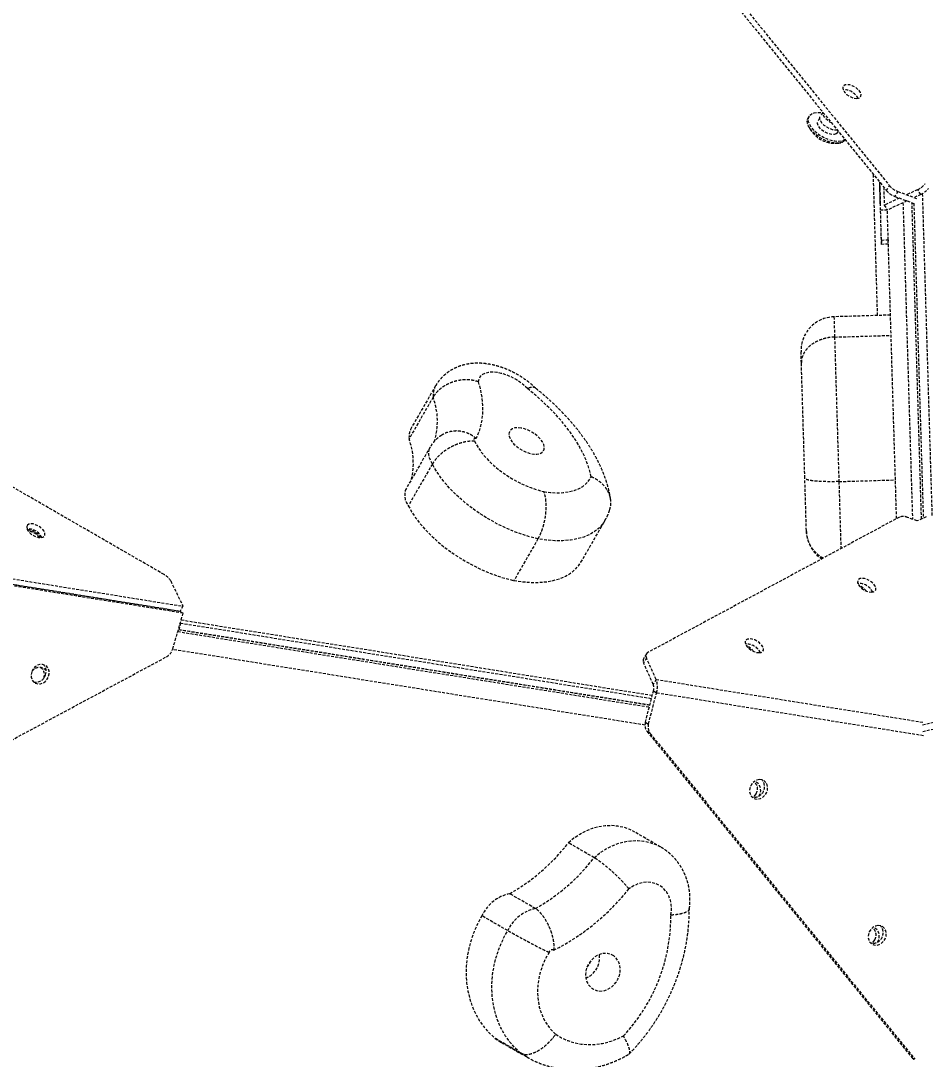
# Model space of a CAD drawing. Header units: millimetres. Extents: x -5934 to 4978, y -3536 to 3518.
# Drawn here: x -826.7 to -427, y 422.2 to 881.1 of the extents above; entities that cross this region are included whole.
import ezdxf

# ---------------------------------------------------------------- set-up
doc = ezdxf.new("R2010")
doc.units = ezdxf.units.MM
doc.linetypes.add('HIDDEN', pattern=[1.905, 1.27, -0.635])
for name, color, linetype in [('DIKOM_ОБЪЕКТ', 7, 'Continuous'), ('DIKOM_РАЗМЕР_ЗОНА', 7, 'Continuous'), ('DIKOM_РАЗМЕР_ОБЪЕКТА', 7, 'Continuous')]:
    doc.layers.add(name, color=color, linetype=linetype)
doc.styles.add('style1', font='arialbd.ttf', dxfattribs={"width": 0.8})
doc.dimstyles.new('1-50', dxfattribs={"dimtxt": 300, "dimasz": 200, "dimexe": 100, "dimexo": 0, "dimgap": 100, "dimtad": 1, "dimtxsty": 'style1', "dimcen": 200, "dimclrd": 7, "dimclre": 7, "dimclrt": 7, "dimadec": 1, "dimazin": 2, "dimtfac": 1, "dimtmove": 0, "dimatfit": 2, "dimfxl": 0, "dimlwd": 25, "dimlwe": 18, "dimarcsym": 0})

# ---------------------------------------------------------------- blocks, each defined once
blk = doc.blocks.new('*D0')
at = {"layer": 'Defpoints', "color": 0, "transparency": 16777216}
for p in [(-2296.89, 639), (2643.2, 244.5), (2643.2, -1241.2)]:
    blk.add_point(p, dxfattribs=at)
at = {"layer": 'DIKOM_РАЗМЕР_ОБЪЕКТА', "color": 7, "lineweight": 18, "transparency": 16777216}
for p, q in [((-2296.89, 639), (-2296.89, -1341.2)), ((2643.2, 244.5), (2643.2, -1341.2))]:
    blk.add_line(p, q, dxfattribs=at)
at = {"layer": 'DIKOM_РАЗМЕР_ОБЪЕКТА', "color": 7, "lineweight": 25, "transparency": 16777216}
blk.add_line((-2096.89, -1241.2), (2443.2, -1241.2), dxfattribs=at)
at = {"layer": 'DIKOM_РАЗМЕР_ОБЪЕКТА', "color": 7, "transparency": 16777216}
for points in [[(-2096.89, -1207.86), (-2096.89, -1274.53), (-2296.89, -1241.2)], [(2443.2, -1207.86), (2443.2, -1274.53), (2643.2, -1241.2)]]:
    blk.add_solid(points, dxfattribs=at)
at = {"layer": 'DIKOM_РАЗМЕР_ОБЪЕКТА', "color": 7, "transparency": 16777216, "insert": (101.53, -873.15), "char_height": 300, "attachment_point": 5, "style": 'style1'}
blk.add_mtext('{\\fArial|b0|i0|c204|p34;\\H1.75x;4950}', dxfattribs=at)
blk = doc.blocks.new('*D1')
at = {"layer": 'Defpoints', "color": 0, "transparency": 16777216}
for p in [(-1315.67, 1399.62), (-2761.53, -516.72), (2199.14, -516.72)]:
    blk.add_point(p, dxfattribs=at)
at = {"layer": 'DIKOM_РАЗМЕР_ОБЪЕКТА', "color": 7, "lineweight": 18, "transparency": 16777216}
for p, q in [((-1315.67, 1399.62), (-2861.53, 1399.62)), ((2199.14, -516.72), (-2861.53, -516.72))]:
    blk.add_line(p, q, dxfattribs=at)
at = {"layer": 'DIKOM_РАЗМЕР_ОБЪЕКТА', "color": 7, "lineweight": 25, "transparency": 16777216}
blk.add_line((-2761.53, 1199.62), (-2761.53, -316.72), dxfattribs=at)
at = {"layer": 'DIKOM_РАЗМЕР_ОБЪЕКТА', "color": 7, "transparency": 16777216}
for points in [[(-2794.86, 1199.62), (-2728.19, 1199.62), (-2761.53, 1399.62)], [(-2794.86, -316.72), (-2728.19, -316.72), (-2761.53, -516.72)]]:
    blk.add_solid(points, dxfattribs=at)
at = {"layer": 'DIKOM_РАЗМЕР_ОБЪЕКТА', "color": 7, "transparency": 16777216, "insert": (-3129.58, 684.6), "char_height": 300, "attachment_point": 5, "rotation": 90, "style": 'style1'}
blk.add_mtext('{\\fArial|b0|i0|c204|p34;\\H1.75x;1950}', dxfattribs=at)
blk = doc.blocks.new('*D2')
at = {"layer": 'Defpoints', "color": 0, "transparency": 16777216}
for p in [(-2311.07, 3518.49), (-5291.95, -2644.37), (2643.33, -2644.37)]:
    blk.add_point(p, dxfattribs=at)
at = {"layer": 'DIKOM_РАЗМЕР_ЗОНА', "color": 7, "lineweight": 18, "transparency": 16777216}
for p, q in [((-2311.07, 3518.49), (-5391.95, 3518.49)), ((2643.33, -2644.37), (-5391.95, -2644.37))]:
    blk.add_line(p, q, dxfattribs=at)
at = {"layer": 'DIKOM_РАЗМЕР_ЗОНА', "color": 7, "lineweight": 25, "transparency": 16777216}
blk.add_line((-5291.95, 3318.49), (-5291.95, -2444.37), dxfattribs=at)
at = {"layer": 'DIKOM_РАЗМЕР_ЗОНА', "color": 7, "transparency": 16777216}
for points in [[(-5325.28, 3318.49), (-5258.61, 3318.49), (-5291.95, 3518.49)], [(-5325.28, -2444.37), (-5258.61, -2444.37), (-5291.95, -2644.37)]]:
    blk.add_solid(points, dxfattribs=at)
at = {"layer": 'DIKOM_РАЗМЕР_ЗОНА', "color": 7, "transparency": 16777216, "insert": (-5660, 631.36), "char_height": 300, "attachment_point": 5, "rotation": 90, "style": 'style1'}
blk.add_mtext('{\\fArial|b0|i0|c204|p34;\\H1.75x;6150}', dxfattribs=at)
blk = doc.blocks.new('*D3')
at = {"layer": 'Defpoints', "color": 0, "transparency": 16777216}
for p in [(-4645.22, 715.38), (4976.69, 143.64), (4976.69, -3436.45)]:
    blk.add_point(p, dxfattribs=at)
at = {"layer": 'DIKOM_РАЗМЕР_ЗОНА', "color": 7, "lineweight": 18, "transparency": 16777216}
for p, q in [((-4645.22, 715.38), (-4645.22, -3536.45)), ((4976.69, 143.64), (4976.69, -3536.45))]:
    blk.add_line(p, q, dxfattribs=at)
at = {"layer": 'DIKOM_РАЗМЕР_ЗОНА', "color": 7, "lineweight": 25, "transparency": 16777216}
blk.add_line((-4445.22, -3436.45), (4776.69, -3436.45), dxfattribs=at)
at = {"layer": 'DIKOM_РАЗМЕР_ЗОНА', "color": 7, "transparency": 16777216}
for points in [[(-4445.22, -3403.11), (-4445.22, -3469.78), (-4645.22, -3436.45)], [(4776.69, -3403.11), (4776.69, -3469.78), (4976.69, -3436.45)]]:
    blk.add_solid(points, dxfattribs=at)
at = {"layer": 'DIKOM_РАЗМЕР_ЗОНА', "color": 7, "transparency": 16777216, "insert": (87.74, -3068.4), "char_height": 300, "attachment_point": 5, "style": 'style1'}
blk.add_mtext('{\\fArial|b0|i0|c204|p34;\\H1.75x;9600}', dxfattribs=at)

msp = doc.modelspace()

# ---------------------------------------------------------------- linework, layer by layer
at = {"layer": 'DIKOM_ОБЪЕКТ', "color": 7, "linetype": 'HIDDEN', "lineweight": 15}
for p, q in [((-561.062, 950.007), (-444.089, 806.037)), ((-559.786, 952.217), (-442.813, 808.247)), ((-472.263, 840.549), (-473.344, 839.1)), ((-478.296, 838.921), (-478.722, 838.184)), ((-473.64, 837.985), (-474.399, 836.671)), ((-478.506, 834.495), (-477.879, 833.223)), ((-465.739, 831.671), (-465.397, 832.263)), ((-466.985, 826.933), (-465.57, 827.027)), ((-448.044, 750.857), (-449.913, 813.205)), ((-446.728, 797.334), (-447.102, 809.744)), ((-444.089, 806.037), (-442.813, 808.247)), ((-445.324, 807.556), (-445.085, 799.624)), ((-439.117, 805.681), (-440.393, 803.471)), ((-440.393, 803.471), (-431.868, 800.317)), ((-439.117, 805.681), (-430.693, 802.564)), ((-430.368, 806.438), (-434.933, 804.324)), ((-428.962, 804.308), (-431.541, 803.114)), ((-428.962, 804.308), (-430.368, 806.438)), ((-428.281, 804.659), (-424.017, 662.452)), ((-438.382, 802.727), (-445.085, 799.624)), ((-445.085, 799.624), (-443.679, 797.495)), ((-435.044, 801.492), (-443.679, 797.495)), ((-436.824, 800.668), (-432.63, 660.816)), ((-428.632, 660.937), (-432.822, 800.67)), ((-432.024, 800.374), (-427.853, 661.28)), ((-443.729, 797.424), (-446.728, 797.334)), ((-446.334, 784.187), (-446.728, 797.334)), ((-443.729, 797.424), (-443.734, 797.578)), ((-443.335, 784.277), (-443.729, 797.424)), ((-446.352, 784.325), (-446.527, 790.152)), ((-446.334, 784.187), (-443.335, 784.277)), ((-446.29, 782.265), (-446.276, 782.264)), ((-443.278, 782.354), (-446.276, 782.264)), ((-439.642, 661.104), (-443.318, 783.702)), ((-442.338, 751.028), (-467.327, 750.279)), ((-467.058, 741.315), (-442.07, 742.065)), ((-643.363, 719.802), (-653.996, 701.385)), ((-644.479, 714.759), (-655.113, 696.342)), ((-763.37, 636.391), (-865.386, 695.287)), ((-645.8, 692.691), (-656.434, 674.274)), ((-644.805, 685.203), (-655.439, 666.786)), ((-465.144, 677.468), (-440.155, 678.217)), ((-438.421, 661.762), (-549.611, 601.926)), ((-430.607, 660.068), (-434.797, 661.618)), ((-426.515, 661.868), (-430.608, 660.068)), ((-579.16, 641.794), (-568.527, 660.211)), ((-598.124, 652.145), (-608.757, 633.728)), ((-862.364, 639.607), (-755.028, 622.424)), ((-754.936, 619.33), (-863.988, 636.788)), ((-756.302, 620.119), (-863.687, 637.31)), ((-863.637, 637.397), (-756.305, 620.214)), ((-760.461, 633.544), (-755.028, 622.424)), ((-755.028, 622.424), (-756.305, 620.214)), ((-756.302, 620.119), (-754.936, 619.33)), ((-759.559, 603.483), (-754.936, 619.33)), ((-756.133, 614.961), (-756.895, 612.026)), ((-756.207, 614.972), (-547.938, 581.632)), ((-755.801, 616.363), (-547.576, 583.03)), ((-757.306, 611.206), (-548.921, 577.847)), ((-548.731, 578.577), (-757.094, 611.932)), ((-548.7, 578.697), (-757.059, 612.052)), ((-550.84, 569.861), (-759.621, 603.283)), ((-550.229, 601.345), (-551.505, 599.135)), ((-941.67, 503.538), (-762.279, 600.066)), ((-550.174, 599.529), (-551.45, 597.319)), ((-547.2, 587.823), (-551.45, 597.319)), ((-545.924, 590.033), (-550.174, 599.529)), ((-428.172, 569.991), (-311.69, 595.877)), ((-311.597, 592.783), (-428.074, 566.898)), ((-545.924, 590.033), (-547.2, 587.823)), ((-545.924, 590.033), (-427.95, 571.15)), ((-550.665, 571.128), (-547.11, 584.824)), ((-549.299, 570.339), (-545.744, 584.035)), ((-545.744, 584.035), (-547.11, 584.824)), ((-427.76, 565.15), (-545.744, 584.035)), ((-550.665, 571.128), (-549.299, 570.339)), ((-548.539, 566.194), (-549.905, 566.983)), ((-549.905, 566.983), (-432.933, 423.016)), ((-548.539, 566.194), (-431.567, 422.227)), ((-543.912, 516.011), (-555.295, 522.582)), ((-573.304, 511.287), (-584.687, 517.858)), ((-599.267, 488.806), (-610.649, 495.378)), ((-611.526, 479.041), (-622.908, 485.613)), ((-605.835, 424.979), (-617.218, 431.551)), ((-617.218, 431.551), (-614.352, 429.713)), ((-614.352, 429.713), (-602.969, 423.142)), ((-602.95, 423.13), (-605.835, 424.979)), ((-432.933, 423.016), (-431.567, 422.227))]:
    msp.add_line(p, q, dxfattribs=at)
at = {"layer": 'DIKOM_ОБЪЕКТ', "color": 7, "linetype": 'HIDDEN', "lineweight": 15, "flags": 128}
for points in [[(-457.315, 846.774), (-456.41, 846.892), (-455.745, 847.248), (-455.375, 847.811), (-455.329, 848.537), (-455.611, 849.367), (-456.199, 850.233), (-457.045, 851.065), (-458.079, 851.796), (-459.219, 852.367), (-460.372, 852.732), (-461.445, 852.86), (-462.35, 852.742), (-463.015, 852.386), (-463.385, 851.823), (-463.431, 851.097), (-463.148, 850.267), (-462.561, 849.401), (-461.715, 848.569), (-460.681, 847.837), (-459.541, 847.266), (-458.388, 846.902), (-457.315, 846.774)], [(-462.481, 828.673), (-463.016, 828.317), (-464.111, 827.913), (-465.435, 827.75), (-466.937, 827.833), (-468.559, 828.16), (-470.239, 828.718), (-471.913, 829.486), (-473.516, 830.434), (-474.986, 831.525), (-476.268, 832.718), (-477.311, 833.967), (-478.076, 835.223), (-478.533, 836.439), (-478.665, 837.568), (-478.467, 838.567), (-477.946, 839.396), (-477.122, 840.025), (-476.027, 840.429), (-474.703, 840.592), (-473.201, 840.508), (-472.268, 840.347)], [(-468.376, 835.92), (-469.133, 836.341), (-470.235, 837.129), (-471.151, 838.016), (-471.819, 838.942), (-472.195, 839.845), (-472.251, 840.662), (-472.248, 840.686)], [(-463.442, 827.58), (-464.536, 827.176), (-465.86, 827.013), (-467.362, 827.097), (-468.984, 827.424), (-470.665, 827.982), (-472.338, 828.749), (-473.941, 829.697), (-475.412, 830.788), (-476.693, 831.981), (-477.736, 833.23), (-478.501, 834.486), (-478.959, 835.703), (-479.091, 836.832), (-478.892, 837.83), (-478.722, 838.184)], [(-466.357, 831.09), (-467.193, 830.828), (-468.242, 830.815), (-469.427, 831.05), (-470.659, 831.517), (-471.848, 832.18), (-472.904, 832.992), (-473.751, 833.89), (-474.324, 834.81), (-474.582, 835.682), (-474.505, 836.442), (-474.399, 836.671)], [(-465.799, 832.748), (-466.799, 832.727), (-467.995, 832.941), (-469.249, 833.383), (-470.474, 834.025), (-471.588, 834.822), (-472.515, 835.719), (-473.192, 836.656), (-473.571, 837.569), (-473.628, 838.395), (-473.359, 839.079), (-473.344, 839.1)], [(-465.739, 831.671), (-465.796, 831.58), (-466.357, 831.09)], [(-462.364, 828.529), (-462.618, 828.209), (-463.442, 827.58)], [(-447.038, 807.302), (-447.007, 806.246), (-446.97, 805.029), (-446.932, 803.749), (-446.894, 802.511), (-446.861, 801.413), (-446.835, 800.546), (-446.818, 799.979), (-446.811, 799.759), (-446.816, 799.902), (-446.83, 800.399), (-446.855, 801.207), (-446.886, 802.263), (-446.923, 803.48), (-446.961, 804.76), (-446.998, 805.998), (-447.032, 807.096), (-447.058, 807.963), (-447.075, 808.53), (-447.081, 808.75), (-447.077, 808.607), (-447.062, 808.11), (-447.038, 807.302)], [(-447.032, 807.301), (-447, 806.246), (-446.964, 805.029), (-446.925, 803.749), (-446.888, 802.51), (-446.855, 801.413), (-446.829, 800.546), (-446.812, 799.979), (-446.805, 799.758), (-446.81, 799.902), (-446.824, 800.399), (-446.849, 801.207), (-446.88, 802.263), (-446.917, 803.48), (-446.955, 804.759), (-446.992, 805.998), (-447.025, 807.096), (-447.052, 807.963), (-447.069, 808.53), (-447.075, 808.75), (-447.071, 808.606), (-447.056, 808.11), (-447.032, 807.301)], [(-446.352, 784.325), (-446.338, 783.87), (-446.326, 783.462), (-446.315, 783.107), (-446.306, 782.809), (-446.299, 782.574), (-446.294, 782.403), (-446.291, 782.299), (-446.29, 782.265)], [(-446.276, 782.264), (-446.277, 782.296), (-446.28, 782.392), (-446.285, 782.551), (-446.291, 782.77), (-446.3, 783.048), (-446.31, 783.379), (-446.321, 783.761), (-446.334, 784.187)], [(-443.335, 784.277), (-443.322, 783.851), (-443.319, 783.734)], [(-467.327, 750.279), (-467.327, 750.265), (-467.318, 749.989), (-467.299, 749.358), (-467.27, 748.382), (-467.231, 747.071), (-467.182, 745.443), (-467.124, 743.516), (-467.058, 741.315)], [(-467.058, 741.315), (-466.949, 737.681), (-466.832, 733.755), (-466.706, 729.557), (-466.572, 725.107), (-466.432, 720.425), (-466.285, 715.534), (-466.133, 710.456), (-465.976, 705.216), (-465.815, 699.839), (-465.65, 694.349), (-465.483, 688.773), (-465.314, 683.137), (-465.144, 677.468)], [(-481.719, 729.788), (-481.769, 731.44), (-481.81, 732.802), (-481.841, 733.837), (-481.861, 734.515), (-481.87, 734.819), (-481.871, 734.836)], [(-480.196, 678.973), (-480.344, 683.909), (-480.49, 688.8), (-480.635, 693.621), (-480.777, 698.345), (-480.915, 702.947), (-481.048, 707.402), (-481.177, 711.687), (-481.299, 715.779), (-481.416, 719.654), (-481.525, 723.294), (-481.626, 726.678), (-481.719, 729.788)], [(-602.797, 718.567), (-604.382, 720.055), (-606.172, 721.442), (-608.117, 722.689), (-610.166, 723.763), (-612.261, 724.634), (-614.344, 725.277), (-616.361, 725.677), (-618.253, 725.821), (-619.971, 725.705), (-621.467, 725.334), (-622.7, 724.716), (-623.636, 723.869), (-624.25, 722.817), (-624.525, 721.587)], [(-624.525, 721.587), (-623.613, 718.071), (-622.994, 714.639), (-622.671, 711.301), (-622.644, 708.07), (-622.914, 704.958), (-623.479, 701.974), (-624.338, 699.129), (-625.487, 696.434)], [(-574.689, 679.637), (-575.433, 682.761), (-576.499, 685.966), (-577.881, 689.234), (-579.571, 692.548), (-581.561, 695.889), (-583.84, 699.241), (-586.396, 702.586), (-589.214, 705.904), (-592.281, 709.179), (-595.579, 712.392), (-599.09, 715.527), (-602.797, 718.567)], [(-605.564, 701.106), (-607.009, 701.249), (-608.296, 701.152), (-609.371, 700.821), (-610.192, 700.269), (-610.724, 699.518), (-610.946, 698.599), (-610.849, 697.55), (-610.436, 696.413), (-609.725, 695.235), (-608.744, 694.065), (-607.534, 692.951), (-606.144, 691.937), (-604.632, 691.065), (-603.059, 690.372), (-601.489, 689.885), (-599.987, 689.625), (-598.614, 689.602), (-597.427, 689.817), (-596.474, 690.261), (-595.794, 690.916), (-595.415, 691.755), (-595.352, 692.744), (-595.609, 693.843), (-596.174, 695.006), (-597.024, 696.186), (-598.125, 697.334), (-599.431, 698.404), (-600.89, 699.351), (-602.441, 700.138), (-604.021, 700.731), (-605.564, 701.106)], [(-625.487, 696.434), (-625.797, 696.483), (-626.068, 696.468), (-626.282, 696.39), (-626.423, 696.254), (-626.483, 696.069), (-626.456, 695.849), (-626.345, 695.608), (-626.158, 695.364)], [(-626.158, 695.364), (-625.009, 693.195), (-623.566, 691.006), (-621.847, 688.826), (-619.874, 686.681), (-617.67, 684.599), (-615.265, 682.606), (-612.688, 680.726), (-609.971, 678.983), (-607.148, 677.399), (-604.256, 675.994), (-601.329, 674.786), (-598.406, 673.789), (-595.522, 673.017)], [(-644.805, 685.203), (-645.562, 686.611), (-646.09, 687.983), (-646.38, 689.298), (-646.429, 690.535), (-646.234, 691.673), (-645.8, 692.693), (-645.799, 692.694)], [(-598.124, 652.145), (-601.62, 653.017), (-605.167, 654.111), (-608.736, 655.419), (-612.299, 656.931), (-615.826, 658.634), (-619.29, 660.515), (-622.662, 662.557), (-625.916, 664.746), (-629.024, 667.062), (-631.962, 669.488), (-634.706, 672.004), (-637.234, 674.59), (-639.525, 677.223), (-641.561, 679.885), (-643.326, 682.552), (-644.805, 685.203)], [(-595.522, 673.017), (-592.536, 672.638), (-589.684, 672.498), (-586.993, 672.598), (-584.492, 672.936), (-582.205, 673.511), (-580.154, 674.315), (-578.36, 675.341), (-576.842, 676.579), (-575.614, 678.015), (-574.689, 679.637)], [(-479.501, 655.789), (-479.532, 656.835), (-479.573, 658.214), (-479.624, 659.913), (-479.684, 661.914), (-479.753, 664.198), (-479.829, 666.742), (-479.912, 669.52), (-480.002, 672.504), (-480.097, 675.666), (-480.196, 678.973)], [(-465.144, 677.468), (-465.015, 673.172), (-464.89, 669.016), (-464.771, 665.032), (-464.658, 661.253), (-464.551, 657.708), (-464.453, 654.425), (-464.363, 651.432), (-464.283, 648.75), (-464.256, 647.859)], [(-655.439, 666.786), (-653.959, 664.135), (-652.195, 661.468), (-650.158, 658.806), (-647.867, 656.172), (-645.339, 653.587), (-642.595, 651.071), (-639.657, 648.645), (-636.549, 646.329), (-633.296, 644.14), (-629.923, 642.098), (-626.459, 640.217), (-622.932, 638.514), (-619.369, 637.002), (-615.8, 635.694), (-612.253, 634.599), (-608.757, 633.728)], [(-823.798, 658.24), (-824.104, 657.64), (-824.084, 656.888), (-823.737, 656.046), (-823.093, 655.181), (-822.204, 654.364), (-821.141, 653.66), (-819.991, 653.127), (-818.847, 652.808), (-817.801, 652.729), (-816.939, 652.896), (-816.329, 653.296), (-816.023, 653.896), (-816.043, 654.648), (-816.39, 655.49), (-817.034, 656.355), (-817.923, 657.173), (-818.986, 657.876), (-820.136, 658.409), (-821.28, 658.728), (-822.326, 658.807), (-823.188, 658.64), (-823.798, 658.24)], [(-568.529, 660.208), (-569.534, 658.702), (-571.152, 656.915), (-573.098, 655.355), (-575.357, 654.036), (-577.909, 652.967), (-580.736, 652.157), (-583.814, 651.613), (-587.119, 651.339), (-590.624, 651.336), (-594.302, 651.606), (-598.124, 652.145)], [(-479.491, 655.453), (-479.491, 655.477), (-479.501, 655.789)], [(-608.757, 633.728), (-604.936, 633.188), (-601.257, 632.919), (-597.752, 632.921), (-594.447, 633.196), (-591.369, 633.74), (-588.542, 634.55), (-585.99, 635.619), (-583.732, 636.938), (-581.786, 638.498), (-580.167, 640.285), (-579.16, 641.794)], [(-450.773, 628.614), (-449.868, 628.732), (-449.203, 629.088), (-448.833, 629.651), (-448.787, 630.377), (-449.07, 631.207), (-449.658, 632.073), (-450.503, 632.905), (-451.538, 633.636), (-452.678, 634.207), (-453.831, 634.572), (-454.904, 634.7), (-455.809, 634.581), (-456.474, 634.226), (-456.844, 633.662), (-456.889, 632.936), (-456.607, 632.107), (-456.019, 631.24), (-455.173, 630.408), (-454.138, 629.677), (-452.998, 629.106), (-451.845, 628.742), (-450.773, 628.614)], [(-500.461, 601.875), (-499.556, 601.993), (-498.891, 602.349), (-498.521, 602.912), (-498.476, 603.638), (-498.758, 604.468), (-499.346, 605.334), (-500.191, 606.166), (-501.226, 606.898), (-502.366, 607.468), (-503.519, 607.833), (-504.592, 607.961), (-505.497, 607.842), (-506.162, 607.487), (-506.532, 606.923), (-506.577, 606.197), (-506.295, 605.368), (-505.707, 604.501), (-504.861, 603.669), (-503.827, 602.938), (-502.687, 602.367), (-501.534, 602.003), (-500.461, 601.875)], [(-821.852, 593.451), (-822.14, 592.223), (-822.106, 591.006), (-821.751, 589.896), (-821.106, 588.984), (-820.222, 588.345), (-819.171, 588.029), (-818.038, 588.063), (-816.914, 588.443), (-815.892, 589.14), (-815.053, 590.095), (-814.466, 591.233), (-814.178, 592.461), (-814.213, 593.679), (-814.567, 594.788), (-815.212, 595.7), (-816.096, 596.339), (-817.147, 596.655), (-818.28, 596.621), (-819.404, 596.241), (-820.426, 595.544), (-821.265, 594.589), (-821.852, 593.451)], [(-818.075, 595.386), (-817.824, 595.251), (-817.031, 594.56)], [(-500.289, 545.825), (-501.427, 545.581), (-502.5, 545.006), (-503.422, 544.146), (-504.117, 543.07), (-504.528, 541.867), (-504.624, 540.633), (-504.396, 539.469), (-503.862, 538.468), (-503.066, 537.712), (-502.072, 537.263), (-500.961, 537.155), (-499.822, 537.399), (-498.749, 537.974), (-497.827, 538.835), (-497.133, 539.91), (-496.721, 541.113), (-496.625, 542.347), (-496.853, 543.511), (-497.387, 544.512), (-498.183, 545.268), (-499.177, 545.718), (-500.289, 545.825)], [(-500.501, 538.513), (-499.968, 539.627), (-499.713, 540.858), (-499.782, 542.069), (-500.169, 543.162), (-500.843, 544.048), (-501.748, 544.655), (-502.627, 544.912)], [(-502.326, 537.944), (-503.438, 538.051), (-503.51, 538.071)], [(-501.807, 539.509), (-502.55, 538.534), (-503.191, 537.996)], [(-555.295, 522.582), (-557.495, 523.686), (-560.089, 524.608), (-562.802, 525.196), (-565.601, 525.441), (-568.452, 525.341), (-571.32, 524.898), (-574.169, 524.116), (-576.964, 523.005), (-579.67, 521.58), (-582.255, 519.857), (-584.687, 517.858)], [(-573.304, 511.287), (-570.873, 513.286), (-568.288, 515.008), (-565.581, 516.434), (-562.786, 517.544), (-559.937, 518.326), (-557.07, 518.769), (-554.219, 518.869), (-551.419, 518.624), (-548.706, 518.037), (-546.113, 517.115), (-543.866, 515.984)], [(-539.407, 485.909), (-539.132, 488.145), (-539.198, 490.348), (-539.602, 492.459), (-540.335, 494.418), (-541.376, 496.173), (-542.697, 497.675), (-544.261, 498.883), (-546.025, 499.765), (-547.942, 500.296), (-549.958, 500.461), (-552.02, 500.256), (-554.069, 499.687), (-556.05, 498.769), (-557.909, 497.527)], [(-622.908, 485.613), (-624.784, 482.143), (-626.386, 478.547), (-627.7, 474.853), (-628.717, 471.092), (-629.428, 467.294), (-629.828, 463.489), (-629.912, 459.708), (-629.681, 455.982), (-629.137, 452.341), (-628.283, 448.814), (-627.127, 445.429), (-625.678, 442.215), (-623.947, 439.196), (-621.949, 436.398), (-619.7, 433.842), (-617.218, 431.551)], [(-605.835, 424.979), (-608.317, 427.271), (-610.567, 429.826), (-612.565, 432.624), (-614.295, 435.643), (-615.744, 438.857), (-616.901, 442.242), (-617.754, 445.769), (-618.299, 449.41), (-618.53, 453.136), (-618.445, 456.917), (-618.046, 460.722), (-617.335, 464.52), (-616.318, 468.282), (-615.003, 471.975), (-613.401, 475.572), (-611.526, 479.041)], [(-447.864, 481.302), (-449.002, 481.058), (-450.076, 480.483), (-450.997, 479.623), (-451.692, 478.548), (-452.104, 477.344), (-452.2, 476.111), (-451.971, 474.946), (-451.437, 473.945), (-450.641, 473.19), (-449.647, 472.74), (-448.536, 472.633), (-447.398, 472.876), (-446.324, 473.452), (-445.403, 474.312), (-444.708, 475.387), (-444.296, 476.59), (-444.2, 477.824), (-444.429, 478.989), (-444.963, 479.989), (-445.759, 480.745), (-446.753, 481.195), (-447.864, 481.302)], [(-448.07, 473.994), (-447.54, 475.103), (-447.285, 476.334), (-447.354, 477.545), (-447.742, 478.638), (-448.415, 479.524), (-449.32, 480.131), (-450.203, 480.388)], [(-449.902, 473.421), (-451.013, 473.529), (-451.02, 473.53)], [(-449.378, 474.987), (-450.121, 474.012), (-450.762, 473.472)], [(-593.206, 469.431), (-594.803, 466.616), (-596.123, 463.667), (-597.147, 460.622), (-597.864, 457.518), (-598.265, 454.395), (-598.343, 451.291), (-598.099, 448.247), (-597.536, 445.299), (-596.66, 442.485), (-595.482, 439.84), (-594.018, 437.397), (-592.285, 435.187), (-590.306, 433.238)], [(-564.64, 467.843), (-565.945, 468.552), (-567.393, 468.939), (-568.925, 468.988), (-570.478, 468.697), (-571.989, 468.078), (-573.395, 467.156), (-574.64, 465.969), (-575.672, 464.567), (-576.449, 463.005), (-576.939, 461.348), (-577.122, 459.665), (-576.991, 458.023), (-576.55, 456.49), (-575.819, 455.129), (-574.827, 453.995), (-573.614, 453.136), (-572.23, 452.585), (-570.732, 452.366), (-569.182, 452.488), (-567.642, 452.945), (-566.176, 453.72), (-564.843, 454.779), (-563.699, 456.08), (-562.79, 457.57), (-562.153, 459.188), (-561.815, 460.867), (-561.789, 462.538), (-562.076, 464.133), (-562.665, 465.588), (-563.532, 466.842), (-564.64, 467.843)], [(-590.306, 433.238), (-587.717, 431.681), (-584.959, 430.436), (-582.061, 429.517), (-579.052, 428.931), (-575.96, 428.685), (-572.818, 428.781), (-569.656, 429.219), (-566.506, 429.994), (-563.4, 431.098), (-560.368, 432.52)]]:
    msp.add_lwpolyline(points, dxfattribs=at)
at = {"layer": 'DIKOM_ОБЪЕКТ', "color": 7, "linetype": 'HIDDEN', "lineweight": 15}
for centre, radius, start, end in [((-462.874, 843.764), 6.856, 26.44695, 93.57648), ((-466.945, 839.581), 12.648, 210.1817, 269.8183), ((-465.511, 831.073), 4.047, 269.16712, 321.0535), ((-436.094, 813.983), 8.835, 220.48627, 249.99099), ((-434.017, 814.457), 8.811, 294.47095, 322.97407), ((-437.37, 811.773), 8.835, 220.48627, 249.99099), ((-432.61, 812.326), 8.809, 294.46618, 322.97591), ((-466.877, 735.286), 15, 91.71747, 181.71747), ((-635.497, 715.416), 9.006, 150.88956, 184.18509), ((-673.141, 704.156), 30.56, 342.64821, 20.30196), ((-646.131, 696.999), 9.005, 150.85359, 184.186), ((-684.524, 685.604), 31.31, 346.68569, 20.057), ((-649.531, 671.381), 7.484, 157.26092, 217.87792), ((-436.78, 657.373), 4.685, 64.96441, 110.50391), ((-823.56, 649.713), 6.858, 26.46128, 93.53872), ((-824.558, 647.972), 8.248, 35.22052, 84.8308), ((-824.044, 648.863), 6.759, 35.19903, 84.85151), ((-464.497, 655.903), 15, 181.71747, 236.96219), ((-766.806, 629.971), 7.281, 29.3846, 61.83869), ((-456.333, 625.603), 6.857, 26.45021, 93.54979), ((-459.713, 624.262), 8.202, 36.69486, 66.27877), ((-459.397, 624.807), 7.099, 44.96663, 58.0062), ((-506.021, 598.864), 6.856, 26.44883, 93.55117), ((-765.051, 605.063), 5.715, 299.01751, 343.9505), ((-548.734, 600.455), 1.713, 120.81299, 212.72182), ((-509.404, 597.525), 8.203, 36.68128, 66.26074), ((-509.089, 598.069), 7.1, 44.95146, 57.99288), ((-819.673, 593.672), 4.181, 336.74843, 43.49714), ((-549.735, 598.279), 1.966, 154.20139, 209.23581), ((-818.455, 591.399), 3.936, 41.88255, 151.91231), ((-820.122, 593.308), 4.478, 257.75356, 343.31399), ((-820.248, 592.192), 3.995, 338.43098, 36.35078), ((-551.742, 586.186), 4.828, 343.6165, 19.82043), ((-555.007, 586.759), 9.655, 343.61311, 19.82188), ((-546.164, 569.81), 4.69, 163.68558, 217.08246), ((-544.798, 569.022), 4.69, 163.68381, 217.08422), ((-504.932, 541.691), 3.811, 325.07867, 55.65924), ((-502.727, 542.657), 4.73, 274.86368, 40.0178), ((-653.449, 571.04), 86.928, 299.49527, 322.28111), ((-642.067, 564.47), 86.93, 299.49552, 322.28087), ((-637.94, 561.474), 102.441, 297.18208, 321.374), ((-606.963, 478.173), 17.595, 102.09432, 154.98751), ((-595.58, 471.601), 17.596, 102.09434, 154.98667), ((-616.832, 485.497), 77.426, 316.82442, 0.30447), ((-452.504, 477.167), 3.811, 325.10794, 55.66428), ((-450.303, 478.134), 4.73, 274.86153, 40.01823), ((-591.898, 469.266), 1.318, 55.06484, 172.79453), ((-580.529, 467.087), 9.651, 291.41723, 8.58277), ((-579.673, 466.593), 4.894, 310.37305, 349.62695), ((-430.077, 425.326), 3.674, 218.96784, 239.92786)]:
    msp.add_arc(centre, radius, start, end, dxfattribs=at)
for points, knots in [([(-467.058, 741.315), (-467.887, 741.261), (-469.567, 741.15), (-471.994, 740.593), (-474.293, 739.758), (-476.358, 738.656), (-478.169, 737.306), (-479.642, 735.771), (-480.763, 734.068), (-481.559, 732.078), (-481.744, 730.62), (-481.72, 729.8), (-481.719, 729.788)], [0, 0, 0, 0, 0.1053856, 0.2138298, 0.319215, 0.4276519, 0.5331342, 0.6416649, 0.7474233, 0.8562223, 0.9978481, 1, 1, 1, 1]), ([(-599.13, 718.676), (-599.212, 718.76), (-599.991, 719.549), (-601.6, 720.936), (-604.002, 722.765), (-606.548, 724.407), (-609.207, 725.865), (-611.971, 727.125), (-614.829, 728.174), (-617.777, 728.992), (-620.806, 729.553), (-623.76, 729.803), (-626.568, 729.754), (-629.163, 729.44), (-631.623, 728.869), (-633.938, 728.053), (-636.097, 727.001), (-638.088, 725.722), (-639.961, 724.183), (-641.635, 722.368), (-642.784, 720.86), (-643.256, 719.948), (-643.344, 719.778)], [0, 0, 0, 0, 0.0068799, 0.0650117, 0.1225896, 0.1799029, 0.2372269, 0.2948956, 0.3532357, 0.4126665, 0.4735166, 0.535823, 0.5907634, 0.6438175, 0.6949775, 0.7445438, 0.792883, 0.840332, 0.8871697, 0.9384337, 0.9885135, 1, 1, 1, 1]), ([(-624.525, 721.587), (-624.539, 721.592), (-625.569, 721.93), (-627.453, 722.342), (-630.242, 722.477), (-632.758, 722.253), (-635.242, 721.688), (-637.578, 720.814), (-639.75, 719.642), (-641.648, 718.226), (-643.29, 716.592), (-644.079, 715.376), (-644.479, 714.759)], [0, 0, 0, 0, 0.0020434, 0.1451475, 0.2509374, 0.3597554, 0.4650814, 0.5734329, 0.6785534, 0.786707, 0.8918279, 1, 1, 1, 1]), ([(-599.241, 718.768), (-599.249, 718.78), (-599.412, 718.999), (-600, 719.137), (-601.109, 719.15), (-602.144, 718.835), (-602.787, 718.571), (-602.797, 718.567)], [0, 0, 0, 0, 0.0161569, 0.3065116, 0.6052353, 0.9940904, 1, 1, 1, 1]), ([(-566.042, 669.61), (-566.125, 670.151), (-566.396, 671.923), (-567.098, 674.936), (-568.233, 678.659), (-569.679, 682.415), (-571.426, 686.194), (-573.464, 689.973), (-575.779, 693.73), (-578.356, 697.446), (-581.174, 701.103), (-584.219, 704.688), (-587.475, 708.191), (-590.924, 711.602), (-594.559, 714.908), (-597.359, 717.284), (-598.952, 718.547), (-599.237, 718.773)], [0, 0, 0, 0, 0.0308487, 0.100966, 0.1720798, 0.2445156, 0.3179675, 0.3920963, 0.4665811, 0.5411329, 0.6155569, 0.6897611, 0.7637082, 0.8373889, 0.9108201, 0.9840295, 1, 1, 1, 1]), ([(-640.653, 698.002), (-641.091, 697.721), (-642.114, 697.065), (-643.575, 695.709), (-644.877, 694.219), (-645.514, 693.115), (-645.765, 692.68)], [0, 0, 0, 0, 0.2089046, 0.4881311, 0.7986527, 1, 1, 1, 1]), ([(-625.487, 696.434), (-625.492, 696.44), (-625.898, 696.869), (-626.881, 697.653), (-628.656, 698.653), (-630.759, 699.419), (-633.072, 699.829), (-635.393, 699.837), (-637.586, 699.433), (-639.373, 698.812), (-640.3, 698.203), (-640.638, 697.98)], [0, 0, 0, 0, 0.0014466, 0.1090079, 0.2205096, 0.3598157, 0.5032035, 0.6413223, 0.7833626, 0.9209084, 1, 1, 1, 1]), ([(-626.158, 695.364), (-626.168, 695.364), (-627.043, 695.359), (-628.726, 695.293), (-631.264, 694.823), (-633.595, 694.121), (-635.92, 693.136), (-638.128, 691.91), (-640.198, 690.455), (-642.025, 688.833), (-643.622, 687.065), (-644.407, 685.83), (-644.805, 685.203)], [0, 0, 0, 0, 0.00167991, 0.14322967, 0.2488626, 0.35755664, 0.46311598, 0.57173346, 0.67727158, 0.7858646, 0.89140335, 1, 1, 1, 1]), ([(-566.439, 664.915), (-566.263, 665.553), (-565.905, 666.851), (-565.885, 668.9), (-566.251, 670.955), (-567.042, 672.963), (-568.215, 674.835), (-569.762, 676.553), (-571.856, 678.234), (-573.607, 679.184), (-574.677, 679.632), (-574.689, 679.637)], [0, 0, 0, 0, 0.113362, 0.2306758, 0.3513687, 0.4691321, 0.5902517, 0.7091512, 0.831411, 0.998072, 1, 1, 1, 1]), ([(-465.144, 677.468), (-465.968, 677.448), (-467.641, 677.408), (-470.071, 677.415), (-472.384, 677.473), (-474.476, 677.585), (-476.326, 677.748), (-477.855, 677.958), (-479.044, 678.214), (-479.942, 678.544), (-480.192, 678.812), (-480.196, 678.971), (-480.196, 678.973)], [0, 0, 0, 0, 0.10431354, 0.21165599, 0.31596747, 0.42328021, 0.52798726, 0.63567773, 0.74139586, 0.85010395, 0.99828635, 1, 1, 1, 1]), ([(-598.124, 652.145), (-597.781, 652.783), (-597.084, 654.078), (-596.208, 656.309), (-595.479, 658.7), (-594.94, 661.168), (-594.593, 663.679), (-594.456, 666.119), (-594.53, 668.464), (-594.839, 670.817), (-595.237, 672.273), (-595.515, 672.999), (-595.522, 673.017)], [0, 0, 0, 0, 0.1057715, 0.2146125, 0.320387, 0.4292271, 0.5350205, 0.6438781, 0.7497279, 0.8586414, 0.9966439, 1, 1, 1, 1]), ([(-568.562, 660.224), (-568.259, 660.746), (-567.488, 662.073), (-566.839, 663.675), (-566.49, 664.735), (-566.431, 664.913)], [0, 0, 0, 0, 0.3504325, 0.8906591, 1, 1, 1, 1]), ([(-472.131, 643.621), (-472.605, 643.893), (-473.796, 644.576), (-475.446, 646.075), (-477.03, 647.996), (-478.263, 650.185), (-479.182, 652.754), (-479.465, 654.677), (-479.5, 655.764), (-479.501, 655.789)], [0, 0, 0, 0, 0.1090545, 0.2741899, 0.4441101, 0.6093382, 0.7793471, 0.9947615, 1, 1, 1, 1]), ([(-531.237, 488.624), (-531.236, 488.629), (-531.061, 489.642), (-530.928, 491.689), (-530.954, 494.738), (-531.322, 497.751), (-531.998, 500.684), (-532.981, 503.501), (-534.255, 506.168), (-535.803, 508.652), (-537.601, 510.927), (-539.631, 512.96), (-541.716, 514.665), (-543.199, 515.557), (-543.868, 515.959)], [0, 0, 0, 0, 0.0005006, 0.0949376, 0.1894056, 0.2835924, 0.3773565, 0.4705577, 0.5630968, 0.6549141, 0.7459974, 0.8363786, 0.9261402, 1, 1, 1, 1]), ([(-557.909, 497.527), (-557.918, 497.538), (-558.543, 498.304), (-559.746, 499.681), (-561.649, 501.673), (-563.453, 503.441), (-565.316, 505.16), (-567.148, 506.754), (-568.93, 508.216), (-570.572, 509.473), (-572.078, 510.541), (-572.892, 511.036), (-573.304, 511.287)], [0, 0, 0, 0, 0.0020442, 0.1451465, 0.2509398, 0.3597574, 0.4650838, 0.5734318, 0.6785505, 0.7867063, 0.891824, 1, 1, 1, 1]), ([(-591.143, 470.347), (-591.141, 470.355), (-591.008, 470.98), (-590.952, 472.277), (-591.16, 474.383), (-591.664, 476.69), (-592.441, 479.081), (-593.407, 481.357), (-594.491, 483.419), (-595.67, 485.26), (-596.877, 486.79), (-598.101, 488.032), (-598.875, 488.546), (-599.267, 488.806)], [0, 0, 0, 0, 0.001079, 0.0812581, 0.1643781, 0.2682242, 0.3751119, 0.4780702, 0.5839586, 0.6864872, 0.7919591, 0.894489, 1, 1, 1, 1]), ([(-557.827, 424.571), (-557.33, 425.081), (-555.647, 426.808), (-552.924, 429.911), (-549.737, 433.931), (-546.773, 438.133), (-544.037, 442.495), (-541.543, 447.001), (-539.298, 451.635), (-537.312, 456.378), (-535.594, 461.212), (-534.149, 466.12), (-532.985, 471.081), (-532.103, 476.079), (-531.522, 481.09), (-531.24, 485.328), (-531.251, 487.879), (-531.255, 488.768)], [0, 0, 0, 0, 0.0299721, 0.1015537, 0.1731583, 0.2447921, 0.3164519, 0.3881314, 0.4598267, 0.5315333, 0.6032457, 0.6749579, 0.7466658, 0.8183585, 0.8900262, 0.9616558, 1, 1, 1, 1]), ([(-531.245, 488.625), (-531.31, 488.415), (-531.442, 487.993), (-532.169, 487.412), (-533.262, 486.895), (-534.742, 486.464), (-536.728, 486.102), (-538.392, 485.955), (-539.392, 485.909), (-539.407, 485.909)], [0, 0, 0, 0, 0.1539126, 0.3098532, 0.4702862, 0.6266236, 0.7874613, 0.9968255, 1, 1, 1, 1]), ([(-593.206, 469.431), (-593.216, 469.435), (-594.12, 469.767), (-595.735, 470.536), (-598.168, 471.759), (-600.401, 472.926), (-602.642, 474.121), (-604.789, 475.284), (-606.826, 476.4), (-608.65, 477.412), (-610.275, 478.324), (-611.105, 478.8), (-611.526, 479.041)], [0, 0, 0, 0, 0.0016791, 0.1432304, 0.2488607, 0.3575569, 0.4631178, 0.5717329, 0.6772677, 0.7858656, 0.8914025, 1, 1, 1, 1]), ([(-605.835, 424.979), (-605.434, 424.793), (-604.619, 424.416), (-603.126, 424.304), (-601.467, 424.534), (-599.697, 425.124), (-597.838, 426.062), (-595.976, 427.306), (-594.13, 428.842), (-592.211, 430.775), (-590.965, 432.315), (-590.321, 433.216), (-590.306, 433.238)], [0, 0, 0, 0, 0.1057717, 0.2146159, 0.3203873, 0.4292269, 0.5350195, 0.643878, 0.7497298, 0.8586461, 0.9966468, 1, 1, 1, 1]), ([(-557.846, 424.589), (-557.748, 424.707), (-557.528, 424.969), (-557.503, 425.767), (-557.715, 426.878), (-558.202, 428.282), (-559.027, 430.118), (-559.834, 431.61), (-560.362, 432.51), (-560.368, 432.52)], [0, 0, 0, 0, 0.1283626, 0.2866135, 0.4493775, 0.6091484, 0.7734445, 0.9974107, 1, 1, 1, 1]), ([(-602.93, 423.164), (-602.402, 422.852), (-600.846, 421.93), (-598.097, 420.7), (-594.723, 419.47), (-591.239, 418.551), (-587.677, 417.928), (-584.054, 417.612), (-580.392, 417.602), (-576.711, 417.9), (-573.034, 418.504), (-569.383, 419.412), (-565.78, 420.617), (-562.25, 422.121), (-559.663, 423.447), (-558.266, 424.276), (-557.983, 424.444)], [0, 0, 0, 0, 0.039717, 0.1170965, 0.1944356, 0.2718163, 0.3493231, 0.4270257, 0.5049877, 0.5832592, 0.6618636, 0.7408198, 0.8201252, 0.8997632, 0.9797054, 1, 1, 1, 1])]:
    msp.add_open_spline(points, degree=3, knots=knots, dxfattribs=at)

# ---------------------------------------------------------------- dimensions: what is measured, and where the dimension line sits
at = {"layer": 'DIKOM_РАЗМЕР_ЗОНА'}
dim = msp.add_linear_dim(base=(-5291.948, -2644.366), p1=(-2311.073, 3518.487), p2=(2643.327, -2644.366), angle=90, text='{\\fArial|b0|i0|c204|p34;\\H1.75x;6150}', dimstyle='1-50', dxfattribs=at)
dim.commit()
dim.dimension.update_dxf_attribs({"geometry": '*D2', "text_midpoint": (-5291.948, 631.362), "dimtype": 160})
dim = msp.add_linear_dim(base=(4976.687, -3436.446), p1=(-4645.215, 715.379), p2=(4976.687, 143.643), text='{\\fArial|b0|i0|c204|p34;\\H1.75x;9600}', dimstyle='1-50', dxfattribs=at)
dim.commit()
dim.dimension.update_dxf_attribs({"geometry": '*D3', "text_midpoint": (87.741, -3436.446), "dimtype": 160})
at = {"layer": 'DIKOM_РАЗМЕР_ОБЪЕКТА'}
dim = msp.add_linear_dim(base=(-2761.526, -516.724), p1=(-1315.667, 1399.616), p2=(2199.135, -516.724), angle=90, text='{\\fArial|b0|i0|c204|p34;\\H1.75x;1950}', dimstyle='1-50', dxfattribs=at)
dim.commit()
dim.dimension.update_dxf_attribs({"geometry": '*D1', "text_midpoint": (-2761.526, 684.6), "dimtype": 160})
dim = msp.add_linear_dim(base=(2643.204, -1241.198), p1=(-2296.887, 638.997), p2=(2643.204, 244.499), text='{\\fArial|b0|i0|c204|p34;\\H1.75x;4950}', dimstyle='1-50', dxfattribs=at)
dim.commit()
dim.dimension.update_dxf_attribs({"geometry": '*D0', "text_midpoint": (101.53, -1241.198), "dimtype": 160})

doc.saveas('drawing.dxf')
